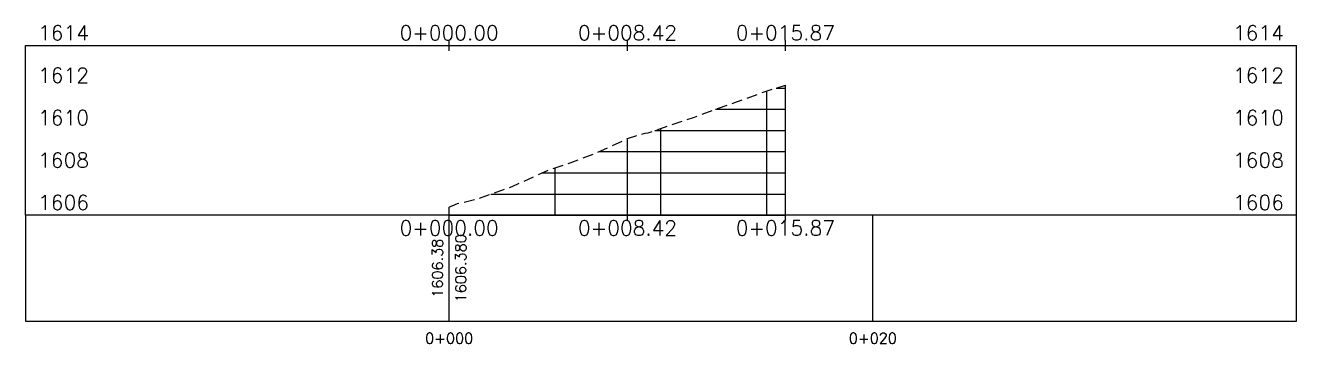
# Model space of a CAD drawing. Header units: metres. Extents: x 419533 to 423558, y 4805342 to 4807578.
# Drawn here: x 420369.7 to 420429.7, y 4805792.9 to 4805807.9 of the extents above; entities that cross this region are included whole.
import ezdxf

# ---------------------------------------------------------------- set-up
doc = ezdxf.new("R2010")
doc.units = ezdxf.units.M
doc.linetypes.add('DASHED', pattern=[0.75, 0.5, -0.25])
for name, color, linetype in [('C-ROAD-PROF', 1, 'DASHED'), ('C-ROAD-PROF-GRID-GEOM', 5, 'Continuous'), ('C-ROAD-PROF-GRID-MAJR', 8, 'Continuous'), ('C-ROAD-PROF-GRID-MINR', 8, 'Continuous'), ('C-ROAD-PROF-TEXT', 11, 'Continuous'), ('C-ROAD-PROF-TICK', 7, 'Continuous'), ('C-ROAD-PROF-TTLB', 5, 'Continuous')]:
    doc.layers.add(name, color=color, linetype=linetype)
doc.styles.get("Standard").update_dxf_attribs({"font": 'simplex.shx'})

msp = doc.modelspace()

# ---------------------------------------------------------------- linework, layer by layer
at = {"layer": 'C-ROAD-PROF', "color": 1, "linetype": 'DASHED', "lineweight": -3, "flags": 128}
msp.add_lwpolyline([(420389.679, 4805799.37), (420389.703, 4805799.38), (420389.821, 4805799.436), (420390.079, 4805799.537), (420391.096, 4805799.791), (420392.347, 4805800.238), (420392.489, 4805800.282), (420392.657, 4805800.349), (420394.442, 4805801.154), (420395.396, 4805801.469), (420396.642, 4805801.933), (420398.101, 4805802.603), (420398.104, 4805802.604), (420398.104, 4805802.602), (420398.105, 4805802.605), (420398.716, 4805802.802), (420398.931, 4805802.855), (420399.066, 4805802.882), (420401.217, 4805803.598), (420402.386, 4805804.04), (420403.296, 4805804.35), (420404.693, 4805804.862), (420405.55, 4805805.119)], dxfattribs=at)
at = {"layer": 'C-ROAD-PROF-GRID-GEOM', "color": 5, "linetype": 'Continuous', "lineweight": -3}
for p, q in [((420405.55, 4805798.99), (420405.55, 4805805.119)), ((420398.101, 4805798.99), (420398.101, 4805802.603)), ((420389.679, 4805798.99), (420389.679, 4805799.37))]:
    msp.add_line(p, q, dxfattribs=at)
at = {"layer": 'C-ROAD-PROF-GRID-MAJR', "color": 8, "linetype": 'Continuous', "lineweight": -3}
for p, q in [((420405.121, 4805804.99), (420405.55, 4805804.99)), ((420399.391, 4805802.99), (420405.55, 4805802.99)), ((420394.08, 4805800.99), (420405.55, 4805800.99)), ((420389.679, 4805798.99), (420389.679, 4805799.37)), ((420389.679, 4805798.99), (420405.55, 4805798.99))]:
    msp.add_line(p, q, dxfattribs=at)
at = {"layer": 'C-ROAD-PROF-GRID-MINR', "color": 8, "linetype": 'Continuous', "lineweight": -3}
for p, q in [((420404.679, 4805798.99), (420404.679, 4805804.857)), ((420402.255, 4805803.99), (420405.55, 4805803.99)), ((420399.679, 4805798.99), (420399.679, 4805803.086)), ((420396.768, 4805801.99), (420405.55, 4805801.99)), ((420394.679, 4805798.99), (420394.679, 4805801.232)), ((420391.654, 4805799.99), (420405.55, 4805799.99))]:
    msp.add_line(p, q, dxfattribs=at)
at = {"layer": 'C-ROAD-PROF-TEXT', "color": 11, "linetype": 'Continuous', "lineweight": -3}
for p, q in [((420389.679, 4805806.74), (420389.679, 4805807.24)), ((420398.101, 4805806.74), (420398.101, 4805807.24)), ((420405.55, 4805806.74), (420405.55, 4805807.24)), ((420389.679, 4805798.74), (420389.679, 4805799.24)), ((420398.101, 4805798.74), (420398.101, 4805799.24)), ((420405.55, 4805798.74), (420405.55, 4805799.24))]:
    msp.add_line(p, q, dxfattribs=at)
at = {"layer": 'C-ROAD-PROF-TICK', "color": 7, "linetype": 'Continuous', "lineweight": -3}
for p, q in [((420389.679, 4805793.99), (420389.679, 4805798.99)), ((420409.679, 4805793.99), (420409.679, 4805798.99))]:
    msp.add_line(p, q, dxfattribs=at)
at = {"layer": 'C-ROAD-PROF-TTLB', "color": 5, "linetype": 'Continuous', "lineweight": -3}
for p, q in [((420369.679, 4805798.99), (420369.679, 4805806.99)), ((420369.679, 4805806.99), (420429.679, 4805806.99)), ((420429.679, 4805798.99), (420429.679, 4805806.99))]:
    msp.add_line(p, q, dxfattribs=at)
msp.add_3dface([(420369.679, 4805793.99), (420429.679, 4805793.99), (420429.679, 4805798.99), (420369.679, 4805798.99)], dxfattribs=at)

# ---------------------------------------------------------------- texts
at = {"layer": 'C-ROAD-PROF-TEXT', "color": 11, "linetype": 'Continuous', "lineweight": -3}
for s, insert, char_height, attachment_point in [('1614', (420372.678, 4805807.59), 0.7, 6), ('0+000.00', (420389.679, 4805807.24), 0.7, 8), ('0+008.42', (420398.101, 4805807.24), 0.7, 8), ('0+015.87', (420405.55, 4805807.24), 0.7, 8), ('{\\C256;1614}', (420426.68, 4805807.59), 0.7, 4), ('1612', (420372.678, 4805805.59), 0.7, 6), ('{\\C256;1612}', (420426.68, 4805805.59), 0.7, 4), ('1610', (420372.678, 4805803.59), 0.7, 6), ('{\\C256;1610}', (420426.68, 4805803.59), 0.7, 4), ('1608', (420372.678, 4805801.59), 0.7, 6), ('{\\C256;1608}', (420426.68, 4805801.59), 0.7, 4), ('1606', (420372.678, 4805799.59), 0.7, 6), ('{\\C256;1606}', (420426.68, 4805799.59), 0.7, 4), ('0+000.00', (420389.679, 4805798.74), 0.7, 2), ('0+008.42', (420398.101, 4805798.74), 0.7, 2), ('0+015.87', (420405.55, 4805798.74), 0.7, 2), ('0+000', (420389.679, 4805793.44), 0.5, 2), ('0+020', (420409.679, 4805793.44), 0.5, 2)]:
    msp.add_mtext(s, dxfattribs=dict(at, insert=insert, char_height=char_height, attachment_point=attachment_point))
at = {"layer": 'C-ROAD-PROF-TEXT', "color": 11, "linetype": 'Continuous', "lineweight": -3, "char_height": 0.5, "rotation": 90}
for s, insert, attachment_point in [('1606.38', (420389.379, 4805796.49), 8), ('1606.380', (420389.979, 4805796.49), 2)]:
    msp.add_mtext(s, dxfattribs=dict(at, insert=insert, attachment_point=attachment_point))

doc.saveas('drawing.dxf')
